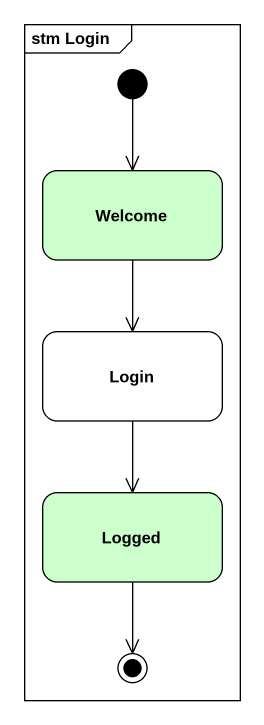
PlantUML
@startuml
mainframe stm Login
hide empty description
state Welcome #CCFFCC
state Login
state Logged #CCFFCC
[*] --> Welcome
Welcome --> Login
Login --> Logged
Logged --> [*]
@enduml
